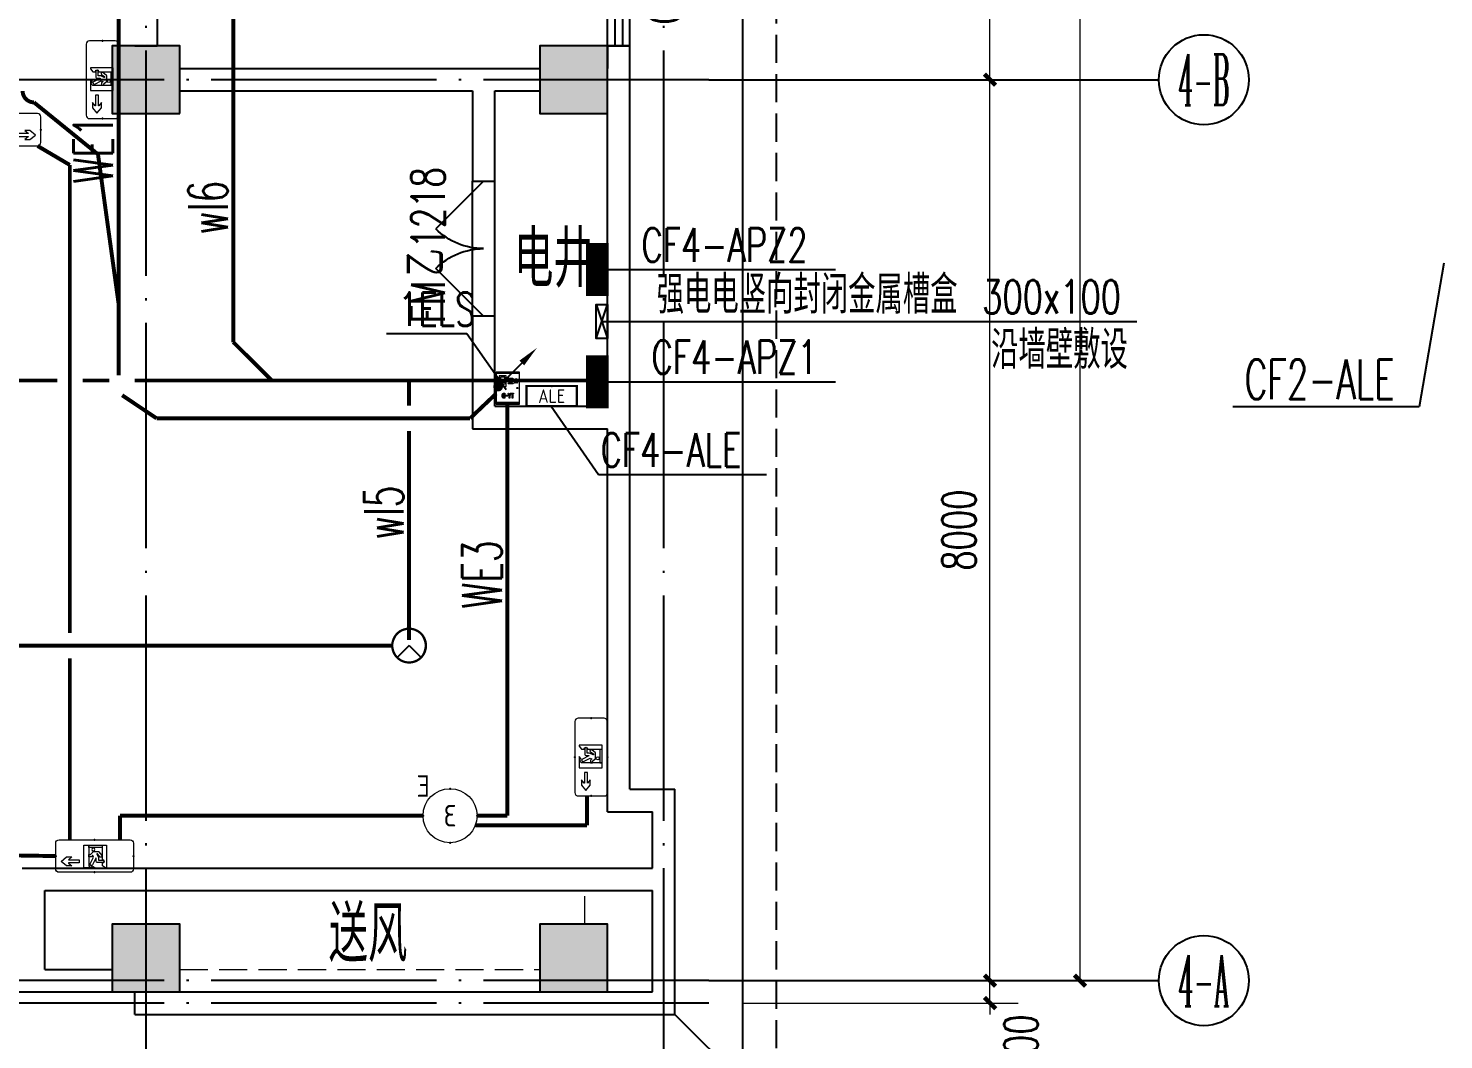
# Model space of a CAD drawing. Extents: x -124594 to 516503, y -3148 to 203159.
# Drawn here: x 60512 to 73090, y 94267 to 103247 of the extents above; entities that cross this region are included whole.
import ezdxf
from ezdxf.enums import TextEntityAlignment as Align

# ---------------------------------------------------------------- set-up
doc = ezdxf.new("R2010")
doc.units = 0
doc.header["$LTSCALE"] = 1000
doc.header["$MEASUREMENT"] = 0
doc.linetypes.add('DASH', pattern=[0.35, 0.25, -0.1])
doc.linetypes.add('DOTE', pattern=[2.42, 2, -0.2, 0.02, -0.2])
for name, color, linetype in [('AXIS', 3, 'Continuous'), ('AXIS_TEXT', 7, 'Continuous'), ('COLUMN', 9, 'Continuous'), ('DIM-应急', 3, 'Continuous'), ('DIM-消防', 3, 'Continuous'), ('DIM-照明', 3, 'Continuous'), ('DIM-箱柜', 3, 'Continuous'), ('DOOR_FIRE', 4, 'Continuous'), ('DOOR_FIRE_TEXT', 7, 'Continuous'), ('EQUIP-消防', 3, 'Continuous'), ('EQUIP-照明', 3, 'Continuous'), ('EQUIP-箱柜', 3, 'Continuous'), ('J-AXIS-轴线', 1, 'DOTE'), ('J-DOOR-窗', 8, 'Continuous'), ('J-DRAN-地面及散水', 45, 'Continuous'), ('J-FLOR-洞口', 4, 'Continuous'), ('J-WALL-墙体', 2, 'Continuous'), ('LWIRE', 4, 'Continuous'), ('PUB_HATCH', 8, 'Continuous'), ('PUB_TEXT', 7, 'Continuous'), ('TEL_LEAD', 3, 'Continuous'), ('WINDOW_TEXT', 7, 'Continuous'), ('WIRE-应急', 1, 'DASH'), ('WIRE-照明', 1, 'Continuous')]:
    doc.layers.add(name, color=color, linetype=linetype)
doc.layers.add('建筑底图', color=8, linetype='Continuous', lineweight=5)
doc.styles.add('_TCH_AXIS', font='COMPLEX', dxfattribs={"bigfont": 'GBCBIG'})
doc.styles.add('_TCH_DIM', font='SIMPLEX', dxfattribs={"bigfont": 'GBCBIG'})
doc.styles.add('_TCH_DIM_T3', font='SIMPLEX', dxfattribs={"width": 0.705882, "bigfont": 'GBCBIG'})
doc.styles.add('_TCH_WINDOW', font='SIMPLEX', dxfattribs={"height": 3.5, "bigfont": 'GBCBIG'})
doc.styles.add('_TEL_ATTDEF', font='GBENOR', dxfattribs={"width": 0.8, "height": 3, "bigfont": 'GBCBIG'})
doc.styles.add('_TEL_DIM', font='SIMPLEX', dxfattribs={"width": 0.8, "height": 3.5, "bigfont": 'HZTXT'})
doc.styles.add('COMPLEX', font='COMPLEX')
doc.styles.add('HZ', font='simplex.shx', dxfattribs={"width": 0.7, "bigfont": 'hztxt.shx'})
doc.styles.get("Standard").update_dxf_attribs({"font": 'gbenor.shx', "bigfont": 'gbcbig.shx'})
doc.dimstyles.new('_TCH_ARCH&&100', dxfattribs={"dimtxt": 297.5, "dimasz": 100, "dimexe": 250, "dimexo": 300, "dimgap": 126.25, "dimtad": 1, "dimdec": 0, "dimzin": 0, "dimdsep": 46, "dimtxsty": '_TCH_DIM_T3', "dimblk": 'ARCHTICK', "dimcen": 0.09, "dimclrt": 7, "dimazin": 2, "dimtfac": 1, "dimtdec": 0, "dimtix": 1, "dimtmove": 2, "dimatfit": 3, "dimfxl": 1, "dimtolj": 1, "dimtzin": 0, "dimarcsym": 0})

# ---------------------------------------------------------------- blocks, each defined once
blk = doc.blocks.new('_AXISO')
blk.add_circle((0, 0), 0.5)
at = {"layer": 'AXIS_TEXT', "style": 'COMPLEX', "width": 1.041667}
blk.add_attdef('A', text='', height=0.56, dxfattribs=at).set_placement((-0.25, -0.28), (0.25, -0.28), align=Align.FIT)
blk = doc.blocks.new('$TCHSYS$WIN2D')
for p, q in [((-0.5, 0.5), (0.5, 0.5)), ((-0.5, 0.5), (-0.5, -0.5)), ((0.5, 0.5), (0.5, -0.5)), ((0.5, 0.167), (-0.5, 0.167)), ((0.5, -0.167), (-0.5, -0.167)), ((-0.5, -0.5), (0.5, -0.5))]:
    blk.add_line(p, q)
blk = doc.blocks.new('$DorLib2D$00000116')
at = {"color": 0}
for p, q in [((-0.5, 0), (-0.146, 0.354)), ((0.5, 0), (0.146, 0.354))]:
    blk.add_line(p, q, dxfattribs=at)
for centre, start, end in [((-0.5, 0), 0, 45), ((0.5, 0), 135, 180)]:
    blk.add_arc(centre, 0.5, start, end, dxfattribs=at)
blk = doc.blocks.new('_ArchTick')
at = {"color": 0, "linetype": 'ByBlock', "const_width": 0.4}
blk.add_lwpolyline([(-0.5, -0.5), (0.5, 0.5)], dxfattribs=at)
blk = doc.blocks.new('*D137')
at = {"layer": 'AXIS', "color": 0, "lineweight": -2, "transparency": 16777216}
for p, q in [((66858, 118791), (70108, 118791)), ((69858, 94791), (69858, 118791)), ((66858, 94791), (70108, 94791))]:
    blk.add_line(p, q, dxfattribs=at)
at = {"layer": 'Defpoints', "color": 0, "transparency": 16777216}
for p in [(66558, 118791), (69858, 118791), (66558, 94791)]:
    blk.add_point(p, dxfattribs=at)
at = {"layer": 'AXIS', "color": 0, "lineweight": -2, "transparency": 16777216, "xscale": 100, "yscale": 100, "zscale": 100}
for p, rotation in [((69858, 118791), 90), ((69858, 94791), 270)]:
    blk.add_blockref('_ArchTick', p, dxfattribs=dict(at, rotation=rotation))
at = {"layer": 'AXIS', "color": 7, "transparency": 16777216, "insert": (69583, 106791), "char_height": 297.5, "attachment_point": 5, "rotation": 90, "style": '_TCH_DIM_T3'}
blk.add_mtext('\\A1;24000', dxfattribs=at)
blk = doc.blocks.new('*D138')
at = {"layer": 'AXIS', "color": 0, "lineweight": -2, "transparency": 16777216}
for p, q in [((69058, 94791), (69058, 94891)), ((66858, 94791), (69308, 94791)), ((69058, 94591), (69058, 94791)), ((66858, 94591), (69308, 94591)), ((69058, 94591), (69058, 94491))]:
    blk.add_line(p, q, dxfattribs=at)
at = {"layer": 'Defpoints', "color": 0, "transparency": 16777216}
for p in [(66558, 94791), (69058, 94791), (66558, 94591)]:
    blk.add_point(p, dxfattribs=at)
at = {"layer": 'AXIS', "color": 0, "lineweight": -2, "transparency": 16777216, "xscale": 100, "yscale": 100, "zscale": 100}
for p, rotation in [((69058, 94791), 270), ((69058, 94591), 90)]:
    blk.add_blockref('_ArchTick', p, dxfattribs=dict(at, rotation=rotation))
at = {"layer": 'AXIS', "color": 7, "transparency": 16777216, "insert": (69333, 94221), "char_height": 297.5, "attachment_point": 5, "rotation": 90, "style": '_TCH_DIM_T3'}
blk.add_mtext('\\A1;200', dxfattribs=at)
blk = doc.blocks.new('*D139')
at = {"layer": 'AXIS', "color": 0, "lineweight": -2, "transparency": 16777216}
for p, q in [((66858, 102791), (69308, 102791)), ((69058, 94791), (69058, 102791)), ((66858, 94791), (69308, 94791))]:
    blk.add_line(p, q, dxfattribs=at)
at = {"layer": 'Defpoints', "color": 0, "transparency": 16777216}
for p in [(66558, 102791), (69058, 102791), (66558, 94791)]:
    blk.add_point(p, dxfattribs=at)
at = {"layer": 'AXIS', "color": 0, "lineweight": -2, "transparency": 16777216, "xscale": 100, "yscale": 100, "zscale": 100}
for p, rotation in [((69058, 102791), 90), ((69058, 94791), 270)]:
    blk.add_blockref('_ArchTick', p, dxfattribs=dict(at, rotation=rotation))
at = {"layer": 'AXIS', "color": 7, "transparency": 16777216, "insert": (68783, 98791), "char_height": 297.5, "attachment_point": 5, "rotation": 90, "style": '_TCH_DIM_T3'}
blk.add_mtext('\\A1;8000', dxfattribs=at)
blk = doc.blocks.new('*D140')
at = {"layer": 'AXIS', "color": 0, "lineweight": -2, "transparency": 16777216}
for p, q in [((66858, 104791), (69308, 104791)), ((69058, 102791), (69058, 104791)), ((66858, 102791), (69308, 102791))]:
    blk.add_line(p, q, dxfattribs=at)
at = {"layer": 'Defpoints', "color": 0, "transparency": 16777216}
for p in [(66558, 104791), (69058, 104791), (66558, 102791)]:
    blk.add_point(p, dxfattribs=at)
at = {"layer": 'AXIS', "color": 0, "lineweight": -2, "transparency": 16777216, "xscale": 100, "yscale": 100, "zscale": 100}
for p, rotation in [((69058, 104791), 90), ((69058, 102791), 270)]:
    blk.add_blockref('_ArchTick', p, dxfattribs=dict(at, rotation=rotation))
at = {"layer": 'AXIS', "color": 7, "transparency": 16777216, "insert": (68783, 103791), "char_height": 297.5, "attachment_point": 5, "rotation": 90, "style": '_TCH_DIM_T3'}
blk.add_mtext('\\A1;2000', dxfattribs=at)
blk = doc.blocks.new('_FZH')
blk.add_lwpolyline([(-0.5, -0.5), (0.5, -0.5), (0.5, 0.5), (-0.5, 0.5)], close=True)
at = {"layer": 'PUB_HATCH'}
blk.add_solid([(-0.5, -0.5), (0.5, -0.5), (-0.5, 0.5), (0.5, 0.5)], dxfattribs=at)
blk = doc.blocks.new('竖向桥架')
for p, q in [((422322, -268675), (422622, -268775)), ((422622, -268675), (422322, -268775))]:
    blk.add_line(p, q)
blk.add_lwpolyline([(422322, -268775), (422622, -268775), (422622, -268675), (422322, -268675)], close=True)
blk = doc.blocks.new('*X21')
at = {"color": 0}
for p, q in [((-250, 33), (-83, 200)), ((-250, 68), (-118, 200)), ((-250, 104), (-154, 200)), ((-250, 139), (-189, 200)), ((-250, 174), (-224, 200)), ((-247, 0), (-47, 200)), ((-212, 0), (-12, 200)), ((-177, 0), (23, 200)), ((-141, 0), (59, 200)), ((-106, 0), (94, 200)), ((-71, 0), (129, 200)), ((-35, 0), (165, 200)), ((0, 0), (200, 200)), ((35, 0), (235, 200)), ((71, 0), (250, 179)), ((106, 0), (250, 144)), ((141, 0), (250, 109)), ((177, 0), (250, 73)), ((212, 0), (250, 38)), ((247, 0), (250, 3))]:
    blk.add_line(p, q, dxfattribs=at)
blk = doc.blocks.new('$equip$00002943')
for p, q in [((-0.75, 0.6), (-0.75, 0)), ((0.75, 0.6), (-0.75, 0.6)), ((0.75, 0), (0.75, 0.6)), ((-0.75, 0), (0.75, 0))]:
    blk.add_line(p, q)
for points, const_width in [([(-0.75, 0.3), (0.75, 0.3)], 0.6), ([(-0.75, 0.6), (-0.75, 0), (0.75, 0), (0.75, 0.6), (-0.75, 0.6), (-0.75, 0)], 0.0667)]:
    blk.add_lwpolyline(points, dxfattribs=dict(const_width=const_width))
for p in [(0, 0.6), (-0.75, 0.3), (0, 0), (0.75, 0.3)]:
    blk.add_point(p)
at = {"xscale": 0.00300000000061118, "yscale": 0.00300000000061118, "zscale": 0.00300000000061118}
blk.add_blockref('*X21', (0, 0), dxfattribs=at)
at = {"color": 7, "style": '_TEL_DIM', "flags": 1}
for tag in ['A', 'REMARK']:
    blk.add_attdef(tag, text='', height=0.00002, dxfattribs=at).set_placement((0, 0), align=Align.MIDDLE_CENTER)
blk = doc.blocks.new('$equip_U$00000189(cyquan-PC)')
at = {"lineweight": 0}
for p, q in [((-0.254, -0.2), (-0.288, -0.346)), ((-0.288, -0.346), (-0.271, -0.346)), ((-0.271, -0.346), (-0.262, -0.301)), ((-0.262, -0.301), (-0.232, -0.301)), ((-0.259, -0.285), (-0.248, -0.234)), ((-0.236, -0.285), (-0.259, -0.285)), ((-0.241, -0.2), (-0.254, -0.2)), ((-0.248, -0.234), (-0.247, -0.234)), ((-0.247, -0.234), (-0.236, -0.285)), ((-0.207, -0.346), (-0.241, -0.2)), ((-0.232, -0.301), (-0.223, -0.346)), ((-0.223, -0.346), (-0.207, -0.346)), ((-0.146, -0.234), (-0.157, -0.234)), ((-0.157, -0.234), (-0.157, -0.25)), ((-0.157, -0.25), (-0.153, -0.25)), ((-0.146, -0.279), (-0.157, -0.286)), ((-0.157, -0.286), (-0.153, -0.292)), ((-0.146, -0.352), (-0.157, -0.351)), ((-0.157, -0.351), (-0.157, -0.367)), ((-0.157, -0.367), (-0.156, -0.367)), ((-0.156, -0.367), (-0.146, -0.366)), ((-0.153, -0.25), (-0.142, -0.249)), ((-0.153, -0.292), (-0.146, -0.302)), ((-0.138, -0.186), (-0.149, -0.185)), ((-0.149, -0.185), (-0.149, -0.2)), ((-0.149, -0.2), (-0.14, -0.2)), ((-0.134, -0.235), (-0.146, -0.234)), ((-0.139, -0.271), (-0.146, -0.279)), ((-0.146, -0.302), (-0.137, -0.294)), ((-0.146, -0.302), (-0.146, -0.302)), ((-0.134, -0.352), (-0.146, -0.352)), ((-0.146, -0.366), (-0.134, -0.366)), ((-0.142, -0.249), (-0.131, -0.249)), ((-0.139, -0.31), (-0.141, -0.326)), ((-0.141, -0.326), (-0.136, -0.325)), ((-0.14, -0.2), (-0.129, -0.199)), ((-0.138, -0.27), (-0.139, -0.271)), ((-0.128, -0.31), (-0.139, -0.31)), ((-0.126, -0.186), (-0.138, -0.186)), ((-0.133, -0.258), (-0.138, -0.27)), ((-0.137, -0.294), (-0.129, -0.283)), ((-0.136, -0.325), (-0.124, -0.325)), ((-0.13, -0.235), (-0.134, -0.235)), ((-0.134, -0.352), (-0.134, -0.352)), ((-0.087, -0.352), (-0.134, -0.352)), ((-0.134, -0.366), (-0.025, -0.366)), ((-0.131, -0.249), (-0.133, -0.258)), ((-0.129, -0.221), (-0.13, -0.235)), ((-0.129, -0.199), (-0.129, -0.206)), ((-0.129, -0.206), (-0.129, -0.221)), ((-0.129, -0.283), (-0.126, -0.276)), ((-0.117, -0.311), (-0.128, -0.31)), ((-0.087, -0.186), (-0.126, -0.186)), ((-0.126, -0.276), (-0.121, -0.264)), ((-0.124, -0.325), (-0.113, -0.325)), ((-0.121, -0.264), (-0.118, -0.249)), ((-0.118, -0.23), (-0.117, -0.217)), ((-0.118, -0.235), (-0.118, -0.23)), ((-0.096, -0.235), (-0.118, -0.235)), ((-0.118, -0.249), (-0.096, -0.249)), ((-0.117, -0.199), (-0.096, -0.199)), ((-0.117, -0.217), (-0.117, -0.199)), ((-0.113, -0.311), (-0.117, -0.311)), ((-0.087, -0.311), (-0.113, -0.311)), ((-0.113, -0.325), (-0.087, -0.325)), ((-0.096, -0.275), (-0.097, -0.29)), ((-0.097, -0.29), (-0.082, -0.29)), ((-0.096, -0.199), (-0.096, -0.235)), ((-0.096, -0.249), (-0.096, -0.259)), ((-0.096, -0.259), (-0.096, -0.262)), ((-0.096, -0.262), (-0.096, -0.275)), ((-0.076, -0.186), (-0.087, -0.186)), ((-0.087, -0.292), (-0.087, -0.297)), ((-0.073, -0.292), (-0.087, -0.292)), ((-0.087, -0.297), (-0.087, -0.311)), ((-0.087, -0.325), (-0.087, -0.352)), ((-0.083, -0.199), (-0.081, -0.199)), ((-0.083, -0.235), (-0.083, -0.199)), ((-0.072, -0.234), (-0.083, -0.235)), ((-0.083, -0.235), (-0.083, -0.249)), ((-0.083, -0.249), (-0.083, -0.235)), ((-0.083, -0.249), (-0.076, -0.249)), ((-0.083, -0.26), (-0.083, -0.249)), ((-0.083, -0.274), (-0.083, -0.26)), ((-0.083, -0.288), (-0.083, -0.274)), ((-0.082, -0.29), (-0.083, -0.288)), ((-0.081, -0.199), (-0.069, -0.2)), ((-0.069, -0.185), (-0.076, -0.186)), ((-0.076, -0.249), (-0.064, -0.25)), ((-0.074, -0.307), (-0.073, -0.292)), ((-0.074, -0.311), (-0.074, -0.307)), ((-0.045, -0.311), (-0.074, -0.311)), ((-0.074, -0.325), (-0.045, -0.325)), ((-0.074, -0.352), (-0.074, -0.325)), ((-0.025, -0.352), (-0.074, -0.352)), ((-0.064, -0.234), (-0.072, -0.234)), ((-0.069, -0.2), (-0.069, -0.185)), ((-0.064, -0.25), (-0.064, -0.234)), ((-0.057, -0.19), (-0.056, -0.201)), ((-0.043, -0.19), (-0.057, -0.19)), ((-0.056, -0.254), (-0.057, -0.269)), ((-0.057, -0.269), (-0.043, -0.269)), ((-0.056, -0.201), (-0.056, -0.216)), ((-0.056, -0.216), (-0.056, -0.243)), ((-0.056, -0.243), (-0.056, -0.254)), ((-0.033, -0.311), (-0.045, -0.311)), ((-0.045, -0.325), (-0.043, -0.325)), ((-0.044, -0.203), (-0.043, -0.19)), ((-0.044, -0.216), (-0.044, -0.203)), ((-0.044, -0.243), (-0.044, -0.216)), ((-0.044, -0.256), (-0.044, -0.243)), ((-0.043, -0.269), (-0.044, -0.256)), ((-0.043, -0.325), (-0.032, -0.325)), ((-0.041, -0.279), (-0.039, -0.286)), ((-0.028, -0.279), (-0.041, -0.279)), ((-0.039, -0.286), (-0.035, -0.299)), ((-0.035, -0.299), (-0.024, -0.296)), ((-0.022, -0.31), (-0.033, -0.311)), ((-0.032, -0.325), (-0.021, -0.326)), ((-0.026, -0.278), (-0.028, -0.279)), ((-0.025, -0.265), (-0.026, -0.278)), ((-0.025, -0.175), (-0.025, -0.176)), ((-0.012, -0.175), (-0.025, -0.175)), ((-0.025, -0.176), (-0.025, -0.19)), ((-0.025, -0.19), (-0.025, -0.205)), ((-0.025, -0.205), (-0.025, -0.265)), ((-0.014, -0.352), (-0.025, -0.352)), ((-0.025, -0.366), (-0.014, -0.366)), ((-0.024, -0.296), (-0.016, -0.29)), ((-0.021, -0.31), (-0.022, -0.31)), ((-0.021, -0.326), (-0.021, -0.31)), ((-0.016, -0.29), (-0.014, -0.285)), ((-0.014, -0.285), (-0.013, -0.269)), ((-0.003, -0.351), (-0.014, -0.352)), ((-0.014, -0.366), (-0.003, -0.367)), ((-0.013, -0.203), (-0.012, -0.189)), ((-0.013, -0.205), (-0.013, -0.203)), ((-0.013, -0.269), (-0.013, -0.205)), ((-0.012, -0.189), (-0.012, -0.175)), ((-0.003, -0.367), (-0.003, -0.351))]:
    blk.add_line(p, q, dxfattribs=at)
at = {"color": 5, "lineweight": 0}
for p, q in [((0.054, -0.443), (0.054, -0.119)), ((0.054, -0.119), (0.27, -0.119)), ((0.098, -0.227), (0.098, -0.154)), ((0.098, -0.154), (0.225, -0.154)), ((0.225, -0.227), (0.098, -0.227)), ((0.225, -0.154), (0.225, -0.227)), ((0.27, -0.119), (0.27, -0.443)), ((0.27, -0.443), (0.054, -0.443))]:
    blk.add_line(p, q, dxfattribs=at)
at = {"color": 254, "lineweight": 0}
for p, q in [((-0.28, -0.48), (-0.296, -0.48)), ((-0.296, -0.509), (-0.28, -0.509))]:
    blk.add_line(p, q, dxfattribs=at)
at = {"color": 7, "lineweight": 0}
for p, q in [((-0.101, -0.654), (-0.174, -0.654)), ((-0.174, -0.654), (-0.174, -0.671)), ((-0.174, -0.671), (-0.146, -0.671)), ((-0.146, -0.671), (-0.146, -0.808)), ((-0.146, -0.808), (-0.129, -0.808)), ((-0.129, -0.671), (-0.101, -0.671)), ((-0.129, -0.808), (-0.129, -0.671)), ((-0.101, -0.671), (-0.101, -0.654)), ((-0.088, -0.654), (-0.054, -0.739)), ((-0.071, -0.654), (-0.088, -0.654)), ((-0.046, -0.72), (-0.071, -0.654)), ((-0.054, -0.739), (-0.054, -0.808)), ((-0.054, -0.808), (-0.037, -0.808)), ((-0.045, -0.72), (-0.046, -0.72)), ((-0.02, -0.654), (-0.045, -0.72)), ((-0.037, -0.739), (-0.004, -0.654)), ((-0.037, -0.808), (-0.037, -0.739)), ((-0.004, -0.654), (-0.02, -0.654)), ((0.005, -0.722), (0.087, -0.722)), ((0.005, -0.736), (0.005, -0.722)), ((0.087, -0.736), (0.005, -0.736)), ((0.087, -0.722), (0.087, -0.736)), ((0.087, -0.736), (0.087, -0.736)), ((0.101, -0.654), (0.101, -0.808)), ((0.126, -0.654), (0.101, -0.654)), ((0.101, -0.808), (0.126, -0.808)), ((0.118, -0.671), (0.126, -0.671)), ((0.118, -0.791), (0.118, -0.671)), ((0.126, -0.791), (0.118, -0.791)), ((0.138, -0.656), (0.126, -0.654)), ((0.126, -0.671), (0.134, -0.672)), ((0.138, -0.789), (0.126, -0.791)), ((0.126, -0.808), (0.135, -0.807)), ((0.134, -0.672), (0.144, -0.677)), ((0.135, -0.807), (0.146, -0.804)), ((0.149, -0.659), (0.138, -0.656)), ((0.147, -0.783), (0.138, -0.789)), ((0.144, -0.677), (0.152, -0.685)), ((0.146, -0.804), (0.156, -0.798)), ((0.152, -0.777), (0.147, -0.783)), ((0.158, -0.665), (0.149, -0.659)), ((0.152, -0.685), (0.154, -0.689)), ((0.156, -0.768), (0.152, -0.777)), ((0.154, -0.689), (0.158, -0.7)), ((0.159, -0.756), (0.156, -0.768)), ((0.156, -0.798), (0.164, -0.79)), ((0.165, -0.672), (0.158, -0.665)), ((0.158, -0.7), (0.16, -0.714)), ((0.16, -0.74), (0.159, -0.756)), ((0.16, -0.714), (0.16, -0.732)), ((0.16, -0.732), (0.16, -0.74)), ((0.164, -0.79), (0.167, -0.786)), ((0.17, -0.681), (0.165, -0.672)), ((0.167, -0.786), (0.171, -0.776)), ((0.174, -0.693), (0.17, -0.681)), ((0.171, -0.776), (0.175, -0.763)), ((0.176, -0.707), (0.174, -0.693)), ((0.175, -0.763), (0.177, -0.749)), ((0.177, -0.723), (0.176, -0.707)), ((0.178, -0.732), (0.177, -0.723)), ((0.177, -0.749), (0.178, -0.732))]:
    blk.add_line(p, q, dxfattribs=at)
at = {"lineweight": 0}
blk.add_lwpolyline([(-0.36, 0), (0.36, 0), (0.36, -0.99), (-0.36, -0.99)], close=True, dxfattribs=at)
for points in [[(-0.36, -0.019), (0.36, -0.019)], [(-0.36, -0.049), (0.36, -0.049)], [(-0.36, -0.94), (0.36, -0.94)], [(-0.36, -0.973), (0.36, -0.973)]]:
    blk.add_lwpolyline(points, dxfattribs=at)
at = {"color": 5, "lineweight": 0}
for centre, radius in [((0.09, -0.296), 0.00495), ((0.089, -0.329), 0.00198), ((0.089, -0.352), 0.00198), ((0.09, -0.296), 0.00045), ((0.126, -0.329), 0.0063), ((0.126, -0.373), 0.0063), ((0.126, -0.296), 0.00495), ((0.126, -0.296), 0.00045), ((0.162, -0.329), 0.0063), ((0.162, -0.373), 0.0063), ((0.162, -0.296), 0.00495), ((0.162, -0.296), 0.00045), ((0.198, -0.329), 0.0063), ((0.198, -0.373), 0.0063), ((0.198, -0.296), 0.00495), ((0.198, -0.296), 0.00045), ((0.234, -0.329), 0.0063), ((0.234, -0.373), 0.0063), ((0.234, -0.296), 0.00495), ((0.234, -0.296), 0.00045)]:
    blk.add_circle(centre, radius, dxfattribs=at)
at = {"color": 254, "lineweight": 0}
for start, end in [(119.1103, 240.8897), (299.1104, 60.8896)]:
    blk.add_arc((-0.288, -0.495), 0.0171, start, end, dxfattribs=at)
at = {"color": 7, "style": '_TEL_DIM', "flags": 1}
for tag in ['A', 'REMARK']:
    blk.add_attdef(tag, text='', height=0.00002, dxfattribs=at).set_placement((0, 0), align=Align.MIDDLE_CENTER)
blk = doc.blocks.new('$equip_U$00000075(OW7S4Z35Z8O8O2W)')
at = {"xscale": 1.919999999999808, "yscale": 1.919999999999808, "zscale": 1.919999999999808}
blk.add_blockref('$equip_U$00000189(cyquan-PC)', (0.691, 1.901), dxfattribs=at)
at = {"color": 7, "style": '_TEL_DIM', "flags": 1}
blk.add_attdef('A', text='', height=0.0000333, dxfattribs=at).set_placement((0, 0), align=Align.MIDDLE_CENTER)
blk = doc.blocks.new('$equip_U$00000139(cyquan-PC)')
at = {"lineweight": 0}
blk.add_lwpolyline([(-0.5, 0, 1), (0.5, 0, 1), (-0.5, 0, 0.911406)], format="xyb", dxfattribs=at)
for p in [(0, 0.5), (-0.5, 0), (0.5, 0), (0, -0.5)]:
    blk.add_point(p)
at = {"color": 7, "lineweight": 0, "style": '_TEL_DIM'}
blk.add_attdef('E', text='', height=0.4, dxfattribs=at).set_placement((0.497, 0.549), align=Align.MIDDLE_CENTER)
at = {"color": 7, "style": '_TEL_DIM'}
blk.add_attdef('$TEXT$', text='', height=0.4, dxfattribs=at).set_placement((0, 0), align=Align.MIDDLE_CENTER)
at = {"color": 7, "style": '_TEL_DIM', "flags": 1}
for tag in ['A', 'REMARK']:
    blk.add_attdef(tag, text='', height=0.00002, dxfattribs=at).set_placement((0, 0), align=Align.MIDDLE_CENTER)
blk = doc.blocks.new('$equip_U$00000081(OW7S4Z35Z8O8O2W)')
ref = blk.add_blockref('$equip_U$00000139(cyquan-PC)', (0, 0), dxfattribs=dict(xscale=1.59999999999984, yscale=1.59999999999984, zscale=1.59999999999984))
ref.add_attrib('E', 'E', dxfattribs={"color": 7, "lineweight": 0, "height": 0.64, "style": '_TEL_ATTDEF'}).set_placement((0.796, 0.878), align=Align.MIDDLE_CENTER)
ref.add_attrib('$TEXT$', '3', dxfattribs={"color": 7, "height": 0.64, "style": '_TEL_ATTDEF'}).set_placement((0, 0), align=Align.MIDDLE_CENTER)
at = {"color": 7, "style": '_TEL_DIM', "flags": 1}
blk.add_attdef('A', text='', height=0.0000333, dxfattribs=at).set_placement((0, 0), align=Align.MIDDLE_CENTER)
blk = doc.blocks.new('$equip_U$00000090(cyquan-PC)')
at = {"lineweight": 0}
blk.add_lwpolyline([(-0.658, 0), (0.658, 0, 0.414214), (0.72, 0.062), (0.72, 0.538, 0.414213), (0.658, 0.6), (-0.658, 0.6, 0.414214), (-0.72, 0.538, 0), (-0.72, 0.062, 0.414245), (-0.658, 0, 18481.445439)], format="xyb", dxfattribs=at)
for points in [[(-0.22, 0.08), (-0.204, 0.08), (-0.145, 0.122), (-0.145, 0.172), (-0.153, 0.172, -1), (-0.153, 0.231), (-0.145, 0.231), (-0.145, 0.499, 0.414214), (-0.147, 0.501), (-0.22, 0.501)], [(0.104, 0.325, 0.414214), (0.102, 0.327), (0.075, 0.327), (0.034, 0.375, 0.221695), (0.018, 0.383), (-0.073, 0.383, 0.235469), (-0.08, 0.379), (-0.132, 0.31, 1), (-0.098, 0.286), (-0.057, 0.341), (-0.046, 0.341, -0.542956), (-0.042, 0.335), (-0.07, 0.271, 0.096289), (-0.073, 0.258), (-0.074, 0.223), (-0.153, 0.223, 1), (-0.153, 0.181), (-0.05, 0.181, 0.404026), (-0.029, 0.201), (-0.027, 0.258, -0.774283), (-0.023, 0.259), (0.039, 0.138, 1), (0.08, 0.159), (0.019, 0.279), (0.031, 0.308, -0.554309), (0.038, 0.309), (0.057, 0.287, 0.221695), (0.062, 0.285), (0.102, 0.285, 0.414214), (0.104, 0.287)], [(0.102, 0.459, 0.414214), (0.104, 0.461), (0.104, 0.499, 0.414214), (0.102, 0.501), (-0.138, 0.501, 0.414214), (-0.14, 0.499), (-0.14, 0.461, 0.414214), (-0.138, 0.459)], [(0.108, 0.499), (0.108, 0.122), (0.066, 0.08), (0.201, 0.08), (0.201, 0.501), (0.11, 0.501, 0.414214)], [(0.519, 0.119), (0.618, 0.201), (0.519, 0.284), (0.423, 0.284), (0.484, 0.233, -0.700208), (0.483, 0.229), (0.287, 0.229), (0.287, 0.174), (0.483, 0.174, -0.700208), (0.484, 0.17), (0.423, 0.119)], [(-0.01, 0.08), (0.055, 0.08, 0.912194), (0.025, 0.109)]]:
    blk.add_lwpolyline(points, format="xyb", close=True, dxfattribs=at)
blk.add_circle((0.024, 0.421), 0.0295, dxfattribs=at)
for p in [(0, 0.6), (-0.72, 0.3), (0.72, 0.3), (0, 0)]:
    blk.add_point(p)
at = {"color": 7, "style": '_TEL_DIM', "flags": 1}
for tag in ['A', 'REMARK']:
    blk.add_attdef(tag, text='', height=0.00002, dxfattribs=at).set_placement((0, 0), align=Align.MIDDLE_CENTER)
blk = doc.blocks.new('$equip_U$00000079(OW7S4Z35Z8O8O2W)')
at = {"xscale": -1.59999999999984, "yscale": 1.59999999999984, "zscale": 1.59999999999984}
blk.add_blockref('$equip_U$00000090(cyquan-PC)', (0, 0), dxfattribs=at)
at = {"color": 7, "style": '_TEL_DIM', "flags": 1}
blk.add_attdef('A', text='', height=0.0000333, dxfattribs=at).set_placement((0, 0), align=Align.MIDDLE_CENTER)
blk = doc.blocks.new('$equip$00002831')
for q in [(-0.354, -0.354), (0.354, -0.354)]:
    blk.add_line((0, 0), q)
at = {"const_width": 0.0667}
blk.add_lwpolyline([(0.5, 0, 1), (-0.5, 0, 1), (0.5, 0, -2.700563)], format="xyb", dxfattribs=at)
blk.add_circle((0, 0), 0.5)
for p in [(0, 0.5), (-0.5, 0), (0.5, 0), (0, -0.5)]:
    blk.add_point(p)
at = {"color": 7, "style": '_TEL_DIM', "flags": 1}
for tag in ['A', 'REMARK']:
    blk.add_attdef(tag, text='', height=0.00002, dxfattribs=at).set_placement((0, 0), align=Align.MIDDLE_CENTER)
blk = doc.blocks.new('$TelecSys$00000079')
for p, q in [((0.7, 0.7), (0, 0)), ((0.104, 0.104), (0.104, 0.104)), ((-0.104, -0.104), (-0.104, -0.104))]:
    blk.add_line(p, q)
at = {"const_width": 0.142}
blk.add_lwpolyline([(-0.071, 0, 1), (0.071, 0, 1)], format="xyb", close=True, dxfattribs=at)
blk.add_solid([(0.63, 0.77), (0.77, 0.63), (1.15, 1.15)])
at = {"width": 0.8, "flags": 9}
blk.add_attdef('A', (0, 0), '', height=0.00002, dxfattribs=at)
blk = doc.blocks.new('$equip$00002702')
for p, q in [((-0.75, 0.6), (-0.75, 0)), ((0.75, 0.6), (-0.75, 0.6)), ((0.75, 0), (0.75, 0.6)), ((-0.75, 0), (0.75, 0))]:
    blk.add_line(p, q)
at = {"const_width": 0.0667}
blk.add_lwpolyline([(-0.75, 0.6), (-0.75, 0), (0.75, 0), (0.75, 0.6), (-0.75, 0.6), (-0.75, 0)], dxfattribs=at)
for p in [(0, 0.6), (-0.75, 0.3), (0, 0), (0.75, 0.3)]:
    blk.add_point(p)
at = {"color": 7, "style": '_TEL_DIM'}
blk.add_attdef('$TEXT$', text='', height=0.4, dxfattribs=at).set_placement((0, 0.3), align=Align.MIDDLE_CENTER)
at = {"color": 7, "style": '_TEL_DIM', "flags": 1}
for tag in ['REMARK', 'A']:
    blk.add_attdef(tag, text='', height=0.4, dxfattribs=at).set_placement((0, 0), align=Align.MIDDLE_CENTER)
blk = doc.blocks.new('DFDFFSDVG')
at = {"color": 8, "linetype": 'DASH'}
blk.add_lwpolyline([(64258.3, 95590.8), (60658.3, 95590.8), (60658.3, 94890.8), (61258.3, 94890.8), (61258.3, 95290.8), (61858.3, 95290.8), (61858.3, 94890.8), (65058.3, 94890.8), (65058.3, 95290.8), (65058.3, 95290.8), (65058.3, 95290.8), (65458.3, 95290.8), (65458.3, 95590.8), (64258.3, 95590.8)], dxfattribs=at)
at = {"layer": 'AXIS', "color": 8}
for p, q in [((66558.3, 102790.8), (70558.3, 102790.8)), ((66558.3, 94790.8), (70558.3, 94790.8))]:
    blk.add_line(p, q, dxfattribs=at)
at = {"layer": 'DOOR_FIRE', "color": 8}
for p, q in [((64458.3, 100690.8, 300), (64458.3, 101890.8, 300)), ((64658.3, 100690.8, 300), (64658.3, 101890.8, 300))]:
    blk.add_line(p, q, dxfattribs=at)
at = {"layer": 'J-AXIS-轴线', "color": 8}
for p, q in [((61558.3, 93790.8), (61558.3, 119790.8)), ((66158.3, 93790.8), (66158.3, 107890.8)), ((66558.3, 102790.8), (18058.3, 102790.8)), ((66558.3, 94790.8), (18058.3, 94790.8)), ((66558.3, 94590.8), (18058.3, 94590.8))]:
    blk.add_line(p, q, dxfattribs=at)
at = {"layer": 'J-DRAN-地面及散水', "color": 8, "linetype": 'DASH'}
blk.add_lwpolyline([(67158.3, 119990.8), (67158.3, 93590.8), (17658.3, 93590.8), (17658.3, 119990.8)], dxfattribs=at)
at = {"layer": 'J-DRAN-地面及散水', "color": 8}
for points in [[(66858.3, 119690.8), (66858.3, 93890.8), (17958.3, 93890.8), (17958.3, 119690.8)], [(66858.3, 93890.8), (66258.3, 94490.8)]]:
    blk.add_lwpolyline(points, dxfattribs=at)
at = {"layer": 'J-FLOR-洞口', "color": 8}
blk.add_line((61658.3, 104590.8), (61658.3, 103090.8), dxfattribs=at)
at = {"layer": 'J-FLOR-洞口', "color": 8, "linetype": 'DASH'}
blk.add_line((61458.3, 103090.8), (61658.3, 103090.8), dxfattribs=at)
at = {"layer": 'J-WALL-墙体', "color": 8}
for p, q in [((65858.3, 103090.8), (65658.3, 103090.8)), ((65658.3, 103090.8), (65658.3, 102890.8)), ((65858.3, 102790.8), (65858.3, 103090.8)), ((61858.3, 102890.8), (64558.3, 102890.8)), ((64558.3, 102890.8), (65058.3, 102890.8)), ((65858.3, 99790.8), (65858.3, 102790.8)), ((61858.3, 102690.8), (64458.3, 102690.8)), ((64458.3, 102690.8), (64458.3, 101890.8)), ((64658.3, 101890.8), (64658.3, 102690.8)), ((64658.3, 102690.8), (65058.3, 102690.8)), ((65658.3, 99890.8), (65658.3, 102690.8)), ((64458.3, 101890.8), (64658.3, 101890.8)), ((64658.3, 100690.8), (64458.3, 100690.8)), ((64458.3, 100690.8), (64458.3, 99690.8)), ((64658.3, 99890.8), (64658.3, 100690.8)), ((64658.3, 99890.8), (65658.3, 99890.8)), ((65858.3, 96490.8), (65858.3, 99790.8)), ((64458.3, 99690.8), (65658.3, 99690.8)), ((65658.3, 96290.8), (65658.3, 99690.8)), ((65858.3, 96490.8), (66258.3, 96490.8)), ((66258.3, 95690.8), (66258.3, 96490.8)), ((65658.3, 96290.8), (66058.3, 96290.8)), ((66058.3, 95790.8), (66058.3, 96290.8)), ((60458.3, 95790.8), (66058.3, 95790.8)), ((60658.3, 95590.8), (66058.3, 95590.8)), ((60658.3, 94890.8), (60658.3, 95590.8)), ((66058.3, 94690.8), (66058.3, 95590.8)), ((66258.3, 94490.8), (66258.3, 95690.8)), ((60658.3, 94890.8), (61258.3, 94890.8)), ((59757.5, 94690.8), (60558.3, 94690.8)), ((60558.3, 94690.8), (61258.3, 94690.8)), ((61458.3, 94490.8), (61458.3, 94690.8)), ((61658.3, 94690.8), (66058.3, 94690.8)), ((61458.3, 94490.8), (66258.3, 94490.8))]:
    blk.add_line(p, q, dxfattribs=at)
at = {"layer": 'AXIS', "color": 8}
ref = blk.add_blockref('_AXISO', (70958.3, 102790.8), dxfattribs=dict(at, xscale=800, yscale=800, zscale=800))
ref.add_attrib('A', '4-B', dxfattribs={"layer": 'AXIS_TEXT', "color": 8, "height": 452.55, "style": '_TCH_AXIS', "width": 0.328125}).set_placement((70732.1, 102564.5), (71184.6, 102564.5), align=Align.FIT)
ref = blk.add_blockref('_AXISO', (70958.3, 94790.8), dxfattribs=dict(at, xscale=800, yscale=800, zscale=800))
ref.add_attrib('A', '4-A', dxfattribs={"layer": 'AXIS_TEXT', "color": 8, "height": 452.55, "style": '_TCH_AXIS', "width": 0.323077}).set_placement((70732.1, 94564.5), (71184.6, 94564.5), align=Align.FIT)
at = {"layer": 'COLUMN', "color": 8, "xscale": 600, "yscale": 600, "zscale": 600, "rotation": 90}
for p in [(61558.3, 102790.8), (65358.3, 102790.8), (61558.3, 94990.8), (65358.3, 94990.8)]:
    blk.add_blockref('_FZH', p, dxfattribs=at)
at = {"layer": 'DOOR_FIRE', "color": 8, "xscale": -1200, "yscale": 1200, "zscale": 200, "rotation": 90}
blk.add_blockref('$DorLib2D$00000116', (64558.3, 101290.8), dxfattribs=at)
at = {"layer": 'J-DOOR-窗', "color": 8}
ref = blk.add_blockref('$TCHSYS$WIN2D', (65758.3, 103690.8), dxfattribs=dict(at, xscale=1200, yscale=200, zscale=200, rotation=90))
ref.add_attrib('A', 'C1221', (66315.4, 103280.8), dxfattribs={"layer": 'WINDOW_TEXT', "color": 8, "height": 297.5, "rotation": 90, "style": '_TCH_WINDOW', "width": 0.705882})
at = {"layer": 'DOOR_FIRE_TEXT', "color": 8, "style": '_TCH_WINDOW', "width": 0.705882}
for s, p in [('1218', (64213, 101293.7)), ('FM', (64213, 100627.9))]:
    blk.add_text(s, height=297.5, rotation=90, dxfattribs=at).set_placement(p)
at = {"layer": 'DOOR_FIRE_TEXT', "color": 8, "style": '_TCH_WINDOW'}
blk.add_text('乙', height=337.6, rotation=90, dxfattribs=at).set_placement((64213, 101047.9))
at = {"layer": 'PUB_TEXT', "color": 8, "style": 'HZ', "width": 0.7}
for s, p in [('电井', (64828, 100949.5)), ('送风', (63180.5, 94955.5))]:
    blk.add_text(s, height=500, dxfattribs=at).set_placement(p)
at = {"layer": 'AXIS', "color": 8}
for p1, p2, distance, picture, middle in [((66558.3, 94790.8), (66558.3, 118790.8), -3300, '*D137', (69583.3, 106790.8)), ((66558.3, 102790.8), (66558.3, 104790.8), -2500, '*D140', (68783.3, 103790.8)), ((66558.3, 94790.8), (66558.3, 102790.8), -2500, '*D139', (68783.3, 98790.8))]:
    dim = blk.add_aligned_dim(p1=p1, p2=p2, distance=distance, dimstyle='_TCH_ARCH&&100', dxfattribs=at)
    dim.commit()
    dim.dimension.update_dxf_attribs({"geometry": picture, "text_midpoint": middle})
dim = blk.add_linear_dim(base=(69058.3, 94790.8), p1=(66558.3, 94590.8), p2=(66558.3, 94790.8), angle=90, dimstyle='_TCH_ARCH&&100', dxfattribs=at)
dim.commit()
dim.dimension.update_dxf_attribs({"geometry": '*D138', "text_midpoint": (69333.3, 94220.8), "dimtype": 161})

msp = doc.modelspace()

# ---------------------------------------------------------------- linework, layer by layer
at = {"layer": 'DIM-消防'}
for p, q in [((64410, 100534), (63695, 100534)), ((64758, 100037), (64410, 100534))]:
    msp.add_line(p, q, dxfattribs=at)
at = {"layer": 'DIM-箱柜'}
for p, q in [((73090, 101162), (72873, 99885)), ((65658, 101105), (65963, 101105)), ((65963, 101105), (67686, 101105)), ((65658, 100109), (65963, 100109)), ((65963, 100109), (67686, 100109)), ((65158, 99891), (65580, 99284)), ((72873, 99885), (71216, 99885)), ((65580, 99284), (67072, 99284))]:
    msp.add_line(p, q, dxfattribs=at)
at = {"layer": 'TEL_LEAD'}
for p, q in [((65608, 100644), (66049, 100644)), ((66049, 100644), (70364, 100644))]:
    msp.add_line(p, q, dxfattribs=at)
at = {"layer": 'WIRE-应急', "const_width": 35}
for points in [[(61314, 100165), (61314, 105794)], [(61132, 102128), (60562, 102590)], [(60881, 102034), (60594, 102203)], [(61314, 100805), (61129, 102146)], [(60881, 97878), (60881, 102034)], [(61652, 99784), (61346, 99989)], [(64670, 100004), (64438, 99784)], [(64769, 96255), (64769, 99910)], [(64438, 99784), (61652, 99784)], [(60881, 96041), (60881, 97653)], [(65476, 96170), (65476, 96430)], [(61327, 96255), (64020, 96255)], [(61327, 96041), (61327, 96255)], [(64769, 96255), (64500, 96255)], [(64484, 96170), (65476, 96170)], [(60299, 95904), (60755, 95897)]]:
    msp.add_lwpolyline(points, dxfattribs=at)
msp.add_lwpolyline([(60562, 102590, -0.414214), (60462, 102690)], format="xyb", dxfattribs=at)
at = {"layer": 'WIRE-照明', "const_width": 35}
for points in [[(62334, 100460), (62334, 103691)], [(62677, 100120), (62334, 100460)], [(60769, 100120), (59791, 100120)], [(61233, 100120), (60994, 100120)], [(63896, 100120), (61458, 100120)], [(65478, 100120), (63896, 100120)], [(63896, 99896), (63896, 100120)], [(63896, 97816), (63896, 99671)], [(58771, 97766), (63746, 97766)]]:
    msp.add_lwpolyline(points, dxfattribs=at)

# ---------------------------------------------------------------- block references
at = {"xscale": -1, "rotation": 90}
msp.add_blockref('竖向桥架', (-203117, 523116), dxfattribs=at)
at = {"layer": 'EQUIP-消防', "xscale": -300, "yscale": 300, "zscale": 300, "rotation": 270}
for p in [(61026, 102791), (65370, 96776)]:
    msp.add_blockref('$equip_U$00000079(OW7S4Z35Z8O8O2W)', p, dxfattribs=at)
at = {"layer": 'EQUIP-消防'}
for name, p, xscale, yscale, zscale in [('$equip_U$00000079(OW7S4Z35Z8O8O2W)', (60278, 102203), -300, 300, 300), ('$equip_U$00000075(OW7S4Z35Z8O8O2W)', (64878, 99910), -150, 150, 150), ('$equip_U$00000081(OW7S4Z35Z8O8O2W)', (64260, 96255), -300, 300, 300), ('$equip_U$00000079(OW7S4Z35Z8O8O2W)', (61101, 95753), 300, 300, 300)]:
    msp.add_blockref(name, p, dxfattribs=dict(at, xscale=xscale, yscale=yscale, zscale=zscale))
at = {"layer": 'EQUIP-照明', "xscale": -300, "yscale": 300, "zscale": 300}
msp.add_blockref('$equip$00002831', (63896, 97766), dxfattribs=at)
at = {"layer": 'EQUIP-箱柜', "xscale": -300, "yscale": 300, "zscale": 300, "rotation": 90.00000000000007}
for p in [(65658, 101105), (65658, 100109)]:
    msp.add_blockref('$equip$00002943', p, dxfattribs=at)
at = {"layer": 'EQUIP-箱柜'}
ref = msp.add_blockref('$equip$00002702', (65163, 99891), dxfattribs=dict(at, xscale=300, yscale=300, zscale=300))
ref.add_attrib('$TEXT$', 'ALE', dxfattribs={"layer": '0', "color": 7, "height": 120, "style": '_TEL_ATTDEF'}).set_placement((65163, 99981), align=Align.MIDDLE_CENTER)
at = {"layer": 'LWIRE', "xscale": 300, "yscale": 300, "zscale": 300}
msp.add_blockref('$TelecSys$00000079', (64687, 100065), dxfattribs=at)
at = {"layer": '建筑底图'}
msp.add_blockref('DFDFFSDVG', (0, 0), dxfattribs=at)

# ---------------------------------------------------------------- texts
at = {"layer": 'DIM-应急', "color": 7, "style": '_TEL_DIM', "width": 0.64}
for s, p in [('WE1', (61264, 101869)), ('WE3', (64719, 98095))]:
    msp.add_text(s, height=350, rotation=90, dxfattribs=at).set_placement(p)
at = {"layer": 'DIM-消防', "color": 7, "style": '_TCH_DIM', "width": 0.705882}
msp.add_text('1ELS', height=297.5, dxfattribs=at).set_placement((63800, 100604))
at = {"layer": 'DIM-照明', "color": 7, "style": '_TEL_DIM', "width": 0.64}
for s, p in [('wl6', (62284, 101413)), ('wl5', (63846, 98706))]:
    msp.add_text(s, height=350, rotation=90, dxfattribs=at).set_placement(p)
at = {"layer": 'DIM-箱柜', "color": 7}
for s, height, style, width, p in [('CF4-APZ2', 297.5, '_TCH_DIM', 0.705882, (65961, 101175)), ('CF4-APZ1', 297.5, '_TCH_DIM', 0.705882, (66051, 100179)), ('CF2-ALE', 350, '_TEL_DIM', 0.64, (71321, 99955)), ('CF4-ALE', 297.5, '_TCH_DIM', 0.705882, (65598, 99354))]:
    msp.add_text(s, height=height, dxfattribs=dict(at, style=style, width=width)).set_placement(p)
at = {"layer": 'TEL_LEAD', "color": 7, "style": '_TCH_DIM'}
for s, height, p in [('强电电竖向封闭金属槽盒', 337.59, (66096, 100714)), ('沿墙壁敷设', 337.6, (69068, 100224))]:
    msp.add_text(s, height=height, dxfattribs=at).set_placement(p)
at = {"layer": 'TEL_LEAD', "color": 7, "style": '_TCH_DIM', "width": 0.705882}
msp.add_text('300x100', height=297.5, dxfattribs=at).set_placement((68989, 100714))

doc.saveas('drawing.dxf')
